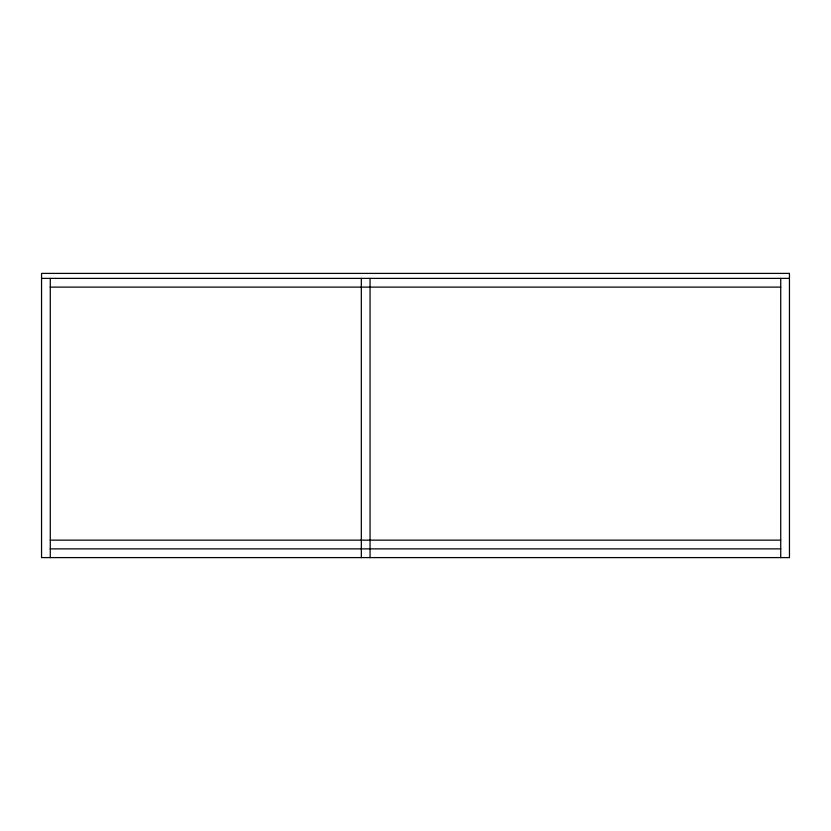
<?xml version="1.0" encoding="UTF-8"?>
<svg xmlns="http://www.w3.org/2000/svg" width="831" height="831" viewBox="0 0 831 831"><rect width="100%" height="100%" fill="white"/><g stroke="black" fill="none" stroke-linecap="round" stroke-linejoin="round"><path stroke-width="1.25" d="M41.55 278.385L789.45 278.385M50.276 287.111L780.725 287.111M50.276 540.15L780.725 540.15M50.276 548.875L780.725 548.875M780.725 278.385L780.725 557.601M370.055 278.385L370.055 557.601M361.329 278.385L361.329 557.601M50.276 278.385L50.276 557.601M789.45 273.399L41.55 273.399L41.55 557.601L789.45 557.601L789.45 273.399"/></g></svg>
